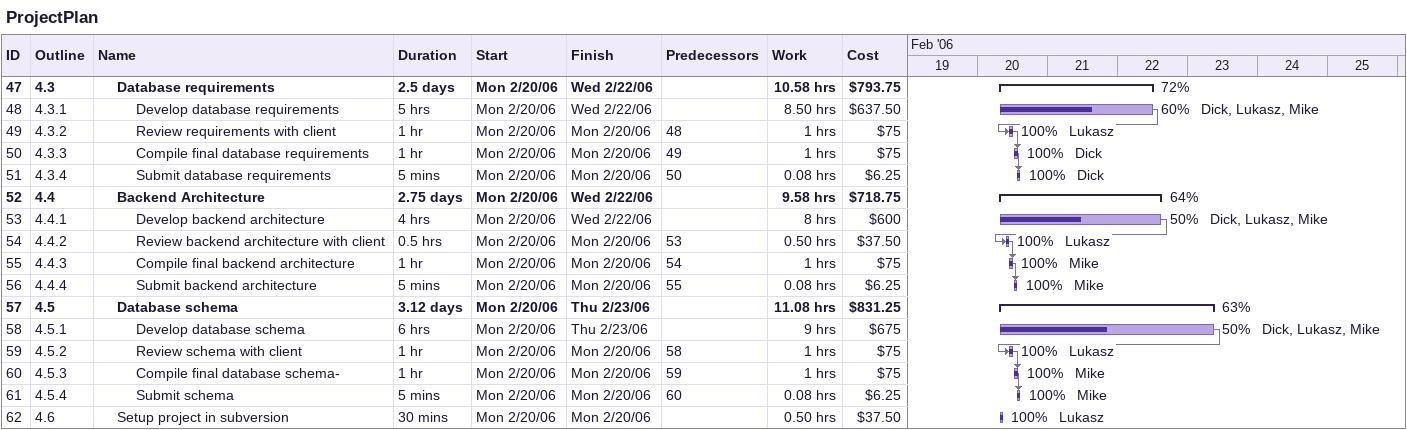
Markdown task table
ProjectPlan

| ID | WBS | Task | Duration | Start | Finish | Predecessors | Resources | % complete | Work (h) | Cost ($) |
|---|---|---|---|---|---|---|---|---|---|---|
| 47 | 4.3 | **Database requirements** | 2.5d | 2006-02-20 | 2006-02-22 |  |  | 72 | 10.58 | 793.75 |
| 48 | 4.3.1 | Develop database requirements | 5h | 2006-02-20 | 2006-02-22 |  | Dick, Lukasz, Mike | 60 | 8.50 | 637.50 |
| 49 | 4.3.2 | Review requirements with client | 1h | 2006-02-20 | 2006-02-20 | 48 | Lukasz | 100 | 1 | 75 |
| 50 | 4.3.3 | Compile final database requirements | 1h | 2006-02-20 | 2006-02-20 | 49 | Dick | 100 | 1 | 75 |
| 51 | 4.3.4 | Submit database requirements | 5min | 2006-02-20 | 2006-02-20 | 50 | Dick | 100 | 0.08 | 6.25 |
| 52 | 4.4 | **Backend Architecture** | 2.75d | 2006-02-20 | 2006-02-22 |  |  | 64 | 9.58 | 718.75 |
| 53 | 4.4.1 | Develop backend architecture | 4h | 2006-02-20 | 2006-02-22 |  | Dick, Lukasz, Mike | 50 | 8 | 600 |
| 54 | 4.4.2 | Review backend architecture with client | 0.5h | 2006-02-20 | 2006-02-20 | 53 | Lukasz | 100 | 0.50 | 37.50 |
| 55 | 4.4.3 | Compile final backend architecture | 1h | 2006-02-20 | 2006-02-20 | 54 | Mike | 100 | 1 | 75 |
| 56 | 4.4.4 | Submit backend architecture | 5min | 2006-02-20 | 2006-02-20 | 55 | Mike | 100 | 0.08 | 6.25 |
| 57 | 4.5 | **Database schema** | 3.12d | 2006-02-20 | 2006-02-23 |  |  | 63 | 11.08 | 831.25 |
| 58 | 4.5.1 | Develop database schema | 6h | 2006-02-20 | 2006-02-23 |  | Dick, Lukasz, Mike | 50 | 9 | 675 |
| 59 | 4.5.2 | Review schema with client | 1h | 2006-02-20 | 2006-02-20 | 58 | Lukasz | 100 | 1 | 75 |
| 60 | 4.5.3 | Compile final database schema- | 1h | 2006-02-20 | 2006-02-20 | 59 | Mike | 100 | 1 | 75 |
| 61 | 4.5.4 | Submit schema | 5min | 2006-02-20 | 2006-02-20 | 60 | Mike | 100 | 0.08 | 6.25 |
| 62 | 4.6 | Setup project in subversion | 30min | 2006-02-20 | 2006-02-20 |  | Lukasz | 100 | 0.50 | 37.50 |
